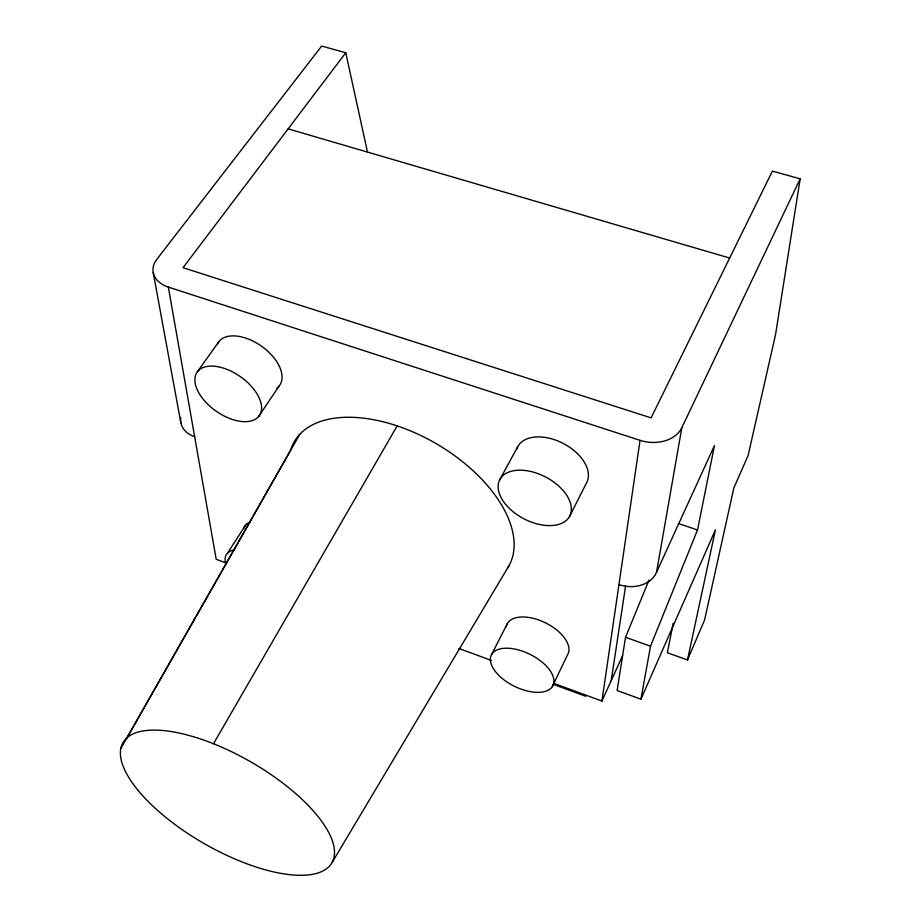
<?xml version="1.0" encoding="UTF-8"?>
<svg xmlns="http://www.w3.org/2000/svg" width="921" height="921" viewBox="0 0 921 921"><rect width="100%" height="100%" fill="white"/><g stroke="black" fill="none" stroke-linecap="round" stroke-linejoin="round"><path stroke-width="1.38" d="M553.383 683.198L601.931 701.042L640.037 440.342A32.58 24.176 6.9 0 0 681.816 427.724L800.165 178.812L772.397 171.11L651.089 417.869L183.037 267.689L345.755 52.739L321.671 46.05L156.846 259.285A30.186 20.826 -7 0 0 168.347 287.099L216.205 559.3L225.645 562.777M611.222 680.631L625.612 585.779M648.983 580.172L625.52 637.286L617.105 690.508L640.935 699.2L715.433 529.794L687.503 659.943L667.38 652.77L673.159 623.298M800.165 178.812L775.551 334.599L748.117 455.504L733.853 487.923L704.553 620.086L687.503 659.943M618.958 584.593A29.207 23.117 8.1 0 0 654.969 575.314L656.546 572.263L681.816 427.724M640.935 699.2L650.514 646.197L697.519 529.955L714.477 445.488L656.546 572.263M601.931 701.042L622.631 655.579M552.312 686.64A34.376 17.775 26.4 0 0 515.772 649.27A34.376 17.775 26.4 0 0 498.353 674.909A34.376 17.775 26.4 0 0 552.312 686.64L567.301 655.28A33.939 18.121 26.3 0 0 544.219 622.239A33.939 18.121 26.3 0 0 506.205 626.856M569.408 516.693A39.442 23.543 27.5 0 0 527.733 470.873A39.442 23.543 27.5 0 0 507.126 506.101A39.442 23.543 27.5 0 0 569.408 516.693L586.366 483.18A38.866 23.923 27.4 0 0 561.787 442.713A38.866 23.923 27.4 0 0 516.693 449.287M491.664 654.417L507.413 623.494M499.666 479.887L517.614 446.961M120.835 748.566L290.656 450.185A123.978 69.605 30.3 0 1 430.671 440.56A123.978 69.605 30.3 0 1 507.54 568.142M126.971 737.882L299.728 434.355M213.499 743.754L397.158 425.893M332.274 862.217L508.968 565.747M227.533 553.141L245.919 524.625M258.548 416.637A37.945 21.091 35 0 0 225.081 368.676A37.945 21.091 35 0 0 201.031 396.352A37.945 21.091 35 0 0 258.548 416.637L278.936 386.256M197.416 371.739L218.818 341.737M288.135 128.859L729.662 258.041M168.347 287.099L640.037 440.342M678.432 523.554L697.519 529.955M625.52 637.286L650.514 646.197M458.969 648.511L491.342 660.403M553.383 684.372L585.756 696.276M345.755 52.739L367.548 152.356M153.243 272.708L180.85 422.82M194.665 436.784A27.262 20.227 -7.8 0 1 180.723 417.524M217.379 344.166A37.427 21.459 35.3 0 1 262.623 346.987A37.427 21.459 35.3 0 1 276.853 388.178M243.766 528.401A32.546 16.636 32 0 1 249.902 522.115M225.967 564.193A32.949 16.29 31.8 0 1 234.095 550.044M137.851 790.114A120.501 47.04 29.9 0 0 323.064 870.886A120.501 47.04 29.9 0 0 221.604 747.127A120.501 47.04 29.9 0 0 137.851 790.114"/></g></svg>
